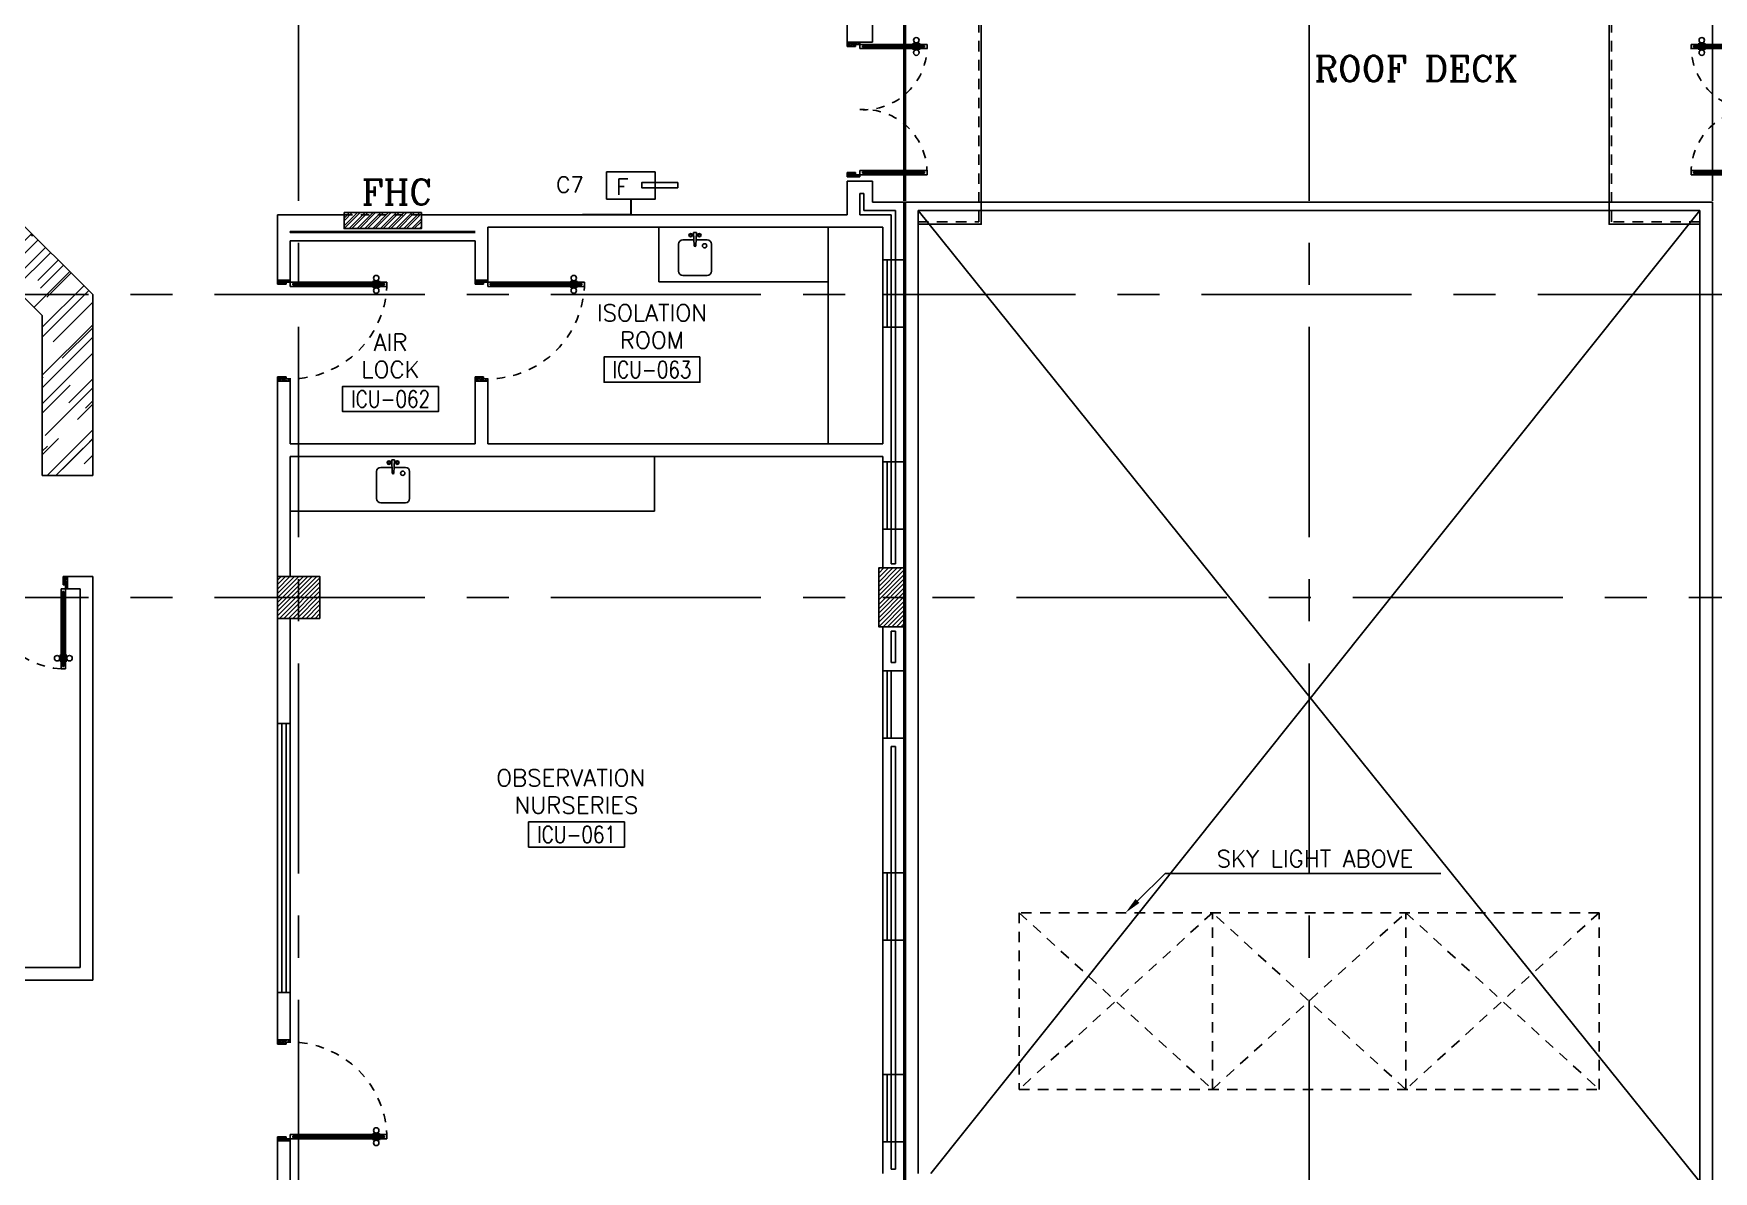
# Model space of a CAD drawing. Extents: x 276011.4 to 276105.3, y 57291.9 to 57371.4.
# Drawn here: x 276042.42 to 276062.41, y 57336.36 to 57349.89 of the extents above; entities that cross this region are included whole.
import ezdxf
from ezdxf.enums import TextEntityAlignment as Align

# ---------------------------------------------------------------- set-up
doc = ezdxf.new("R2010")
doc.units = 0
doc.header["$MEASUREMENT"] = 0
for name, pattern in [('CENTERX2', [4, 2.5, -0.5, 0.5, -0.5]), ('HIDDEN', [0.375, 0.25, -0.125]), ('HIDDEN2', [0.1875, 0.125, -0.0625])]:
    doc.linetypes.add(name, pattern=pattern)
doc.layers.get('0').update_dxf_attribs({"color": 11, "linetype": 'CONTINUOUS'})
for name, color, linetype in [('AXES', 11, 'CENTERX2'), ('COL', 11, 'CONTINUOUS'), ('COUNTER', 11, 'CONTINUOUS'), ('DOOR', 11, 'CONTINUOUS'), ('E-CCTV', 4, 'CONTINUOUS'), ('FHC', 11, 'CONTINUOUS'), ('HAT', 11, 'CONTINUOUS'), ('HIDDEN', 11, 'HIDDEN2'), ('INSUL', 11, 'CONTINUOUS'), ('NON-MEDICAL', 11, 'CONTINUOUS'), ('RM-BOX', 11, 'CONTINUOUS'), ('RM-IND', 11, 'CONTINUOUS'), ('RM-NAME', 11, 'CONTINUOUS'), ('RM-NO', 11, 'CONTINUOUS'), ('ROOF', 11, 'CONTINUOUS'), ('SHAFT', 11, 'CONTINUOUS'), ('STR', 11, 'CONTINUOUS'), ('WALL', 11, 'CONTINUOUS'), ('WIN', 11, 'CONTINUOUS')]:
    doc.layers.add(name, color=color, linetype=linetype)
doc.styles.add('ROMANC', font='romanc', dxfattribs={"height": 0.1})
doc.styles.add('ROMANS', font='ROMANS.shx', dxfattribs={"width": 0.6})

# ---------------------------------------------------------------- blocks, each defined once
blk = doc.blocks.new('*X16')
at = {"color": 0}
for p, q in [((84179, 162721), (84648, 163190)), ((84179, 162774), (84595, 163190)), ((84179, 162827), (84542, 163190)), ((84179, 162880), (84489, 163190)), ((84179, 162933), (84436, 163190)), ((84179, 162986), (84383, 163190)), ((84179, 163039), (84330, 163190)), ((84179, 163092), (84277, 163190)), ((84179, 163145), (84224, 163190)), ((84201, 162690), (84679, 163168)), ((84254, 162690), (84679, 163115)), ((84307, 162690), (84679, 163062)), ((84360, 162690), (84679, 163009)), ((84413, 162690), (84679, 162956)), ((84466, 162690), (84679, 162903)), ((84519, 162690), (84679, 162850)), ((84572, 162690), (84679, 162797)), ((84625, 162690), (84679, 162744))]:
    blk.add_line(p, q, dxfattribs=at)
blk = doc.blocks.new('COL50')
at = {"layer": 'COL'}
blk.add_lwpolyline([(-250, 250), (-250, -250), (250, -250), (250, 250)], close=True, dxfattribs=at)
blk = doc.blocks.new('RM1')
at = {"layer": 'RM-BOX'}
blk.add_lwpolyline([(570, -200), (-570, -200), (-570, -500), (570, -500)], close=True, dxfattribs=at)
at = {"layer": 'RM-NAME', "style": 'ROMANS'}
for tag, p in [('ROOMNAME1', (0, 324)), ('ROOMNAME2', (0, 0))]:
    blk.add_attdef(tag, text='', height=200, dxfattribs=at).set_placement(p, align=Align.MIDDLE)
at = {"layer": 'RM-NO', "style": 'ROMANS', "width": 0.8}
blk.add_attdef('ROOMNO', text='', height=200, dxfattribs=at).set_placement((0, -350), align=Align.MIDDLE)
blk = doc.blocks.new('C11')
at = {"layer": 'HAT'}
h = blk.add_hatch(dxfattribs=at)
h.set_pattern_fill('ANSI31', color=256, scale=300, style=0)
h.set_pattern_definition([(45, (-248556.182, -75061.005), (-26.5165043, 26.5165043), [])])
h.paths.add_polyline_path([(300, 700), (0, 700), (0, 350), (300, 350)])
h.paths.add_polyline_path([(300, 350), (0, 350), (0, 0), (300, 0)])
at = {"layer": 'COL'}
blk.add_lwpolyline([(300, 700), (300, 0), (0, 0), (0, 700)], close=True, dxfattribs=at)
blk = doc.blocks.new('A$C1DFA4FE8')
at = {"layer": 'DOOR', "color": 0, "linetype": 'ByBlock'}
for p, q in [((0, 1631), (0, 1581)), ((0, 1581), (0, 1631)), ((50, 1631), (0, 1631)), ((30, 1614), (30, 1598)), ((50, 1614), (30, 1614)), ((50, 1631), (50, 1614)), ((750, 1614), (750, 1631)), ((750, 1631), (800, 1631)), ((770, 1614), (750, 1614)), ((770, 1598), (770, 1614)), ((950, 1656), (800, 1656)), ((800, 1656), (800, 1631)), ((800, 1581), (800, 1631)), ((800, 1631), (850, 1631)), ((850, 1631), (850, 1606)), ((850, 1606), (950, 1606)), ((950, 1606), (950, 1656)), ((50, 1581), (0, 1581)), ((50, 1598), (30, 1598)), ((50, 1598), (50, 1581)), ((750, 1581), (750, 1598)), ((750, 1598), (770, 1598)), ((800, 1581), (750, 1581)), ((0, 81), (0, 131)), ((0, 131), (0, 81)), ((50, 131), (0, 131)), ((50, 81), (0, 81)), ((30, 98), (30, 114)), ((50, 114), (30, 114)), ((50, 98), (30, 98)), ((50, 114), (50, 131)), ((50, 81), (50, 98)), ((83, 131), (83, 138)), ((173, 138), (83, 138)), ((83, 81), (83, 74)), ((173, 74), (83, 74)), ((95, 138), (95, 147)), ((95, 147), (160, 147)), ((95, 138), (160, 138)), ((95, 74), (95, 65)), ((95, 74), (160, 74)), ((95, 65), (160, 65)), ((160, 138), (160, 147)), ((160, 74), (160, 65)), ((173, 131), (173, 138)), ((173, 81), (173, 74)), ((750, 131), (750, 114)), ((800, 131), (750, 131)), ((750, 114), (770, 114)), ((750, 98), (750, 81)), ((770, 98), (750, 98)), ((750, 81), (800, 81)), ((770, 114), (770, 98)), ((800, 131), (800, 81)), ((800, 56), (800, 81)), ((800, 81), (850, 81)), ((950, 56), (800, 56)), ((850, 106), (950, 106)), ((850, 81), (850, 106)), ((950, 106), (950, 56))]:
    blk.add_line(p, q, dxfattribs=at)
at = {"layer": 'DOOR', "linetype": 'ByBlock'}
for p, q in [((750, 1631), (50, 1631)), ((750, 1614), (50, 1614)), ((750, 1598), (50, 1598)), ((50, 1581), (750, 1581)), ((50, 131), (750, 131)), ((750, 114), (50, 114)), ((750, 98), (50, 98)), ((750, 81), (50, 81))]:
    blk.add_line(p, q, dxfattribs=at)
at = {"layer": 'DOOR', "color": 9, "linetype": 'ByBlock'}
for p, q in [((950, 1606), (837, 1656)), ((950, 1606), (850, 1619)), ((950, 1606), (910, 1656)), ((950, 106), (837, 56)), ((950, 106), (850, 93)), ((950, 106), (910, 56))]:
    blk.add_line(p, q, dxfattribs=at)
at = {"layer": 'DOOR', "color": 0, "linetype": 'ByBlock'}
for centre in [(128, 179), (128, 32)]:
    blk.add_circle(centre, 32.4, dxfattribs=at)
at = {"layer": 'DOOR', "linetype": 'HIDDEN', "ltscale": 0.5}
for centre, start, end in [((752, 1606), 178.0938, 273.7249), ((752, 106), 86.2751, 181.9062)]:
    blk.add_arc(centre, 752, start, end, dxfattribs=at)
at = {"layer": 'DOOR', "color": 9, "linetype": 'ByBlock'}
for centre, radius, start, end in [((950, 1606), 154, 161.1053, 166.2858), ((950, 1606), 134, 158.1598, 169.28), ((950, 1606), 114, 154.0838, 167.3774), ((950, 1606), 94.4, 148.0182, 180), ((950, 1606), 74.4, 137.7764, 180), ((950, 1606), 54.4, 113.2074, 180), ((950, 1606), 34.4, 90, 180), ((950, 1606), 14.4, 90, 180), ((950, 106), 154, 193.7142, 198.8947), ((950, 106), 134, 190.72, 201.8402), ((950, 106), 114, 192.6226, 205.9162), ((950, 106), 94.4, 180, 211.9818), ((950, 106), 74.4, 180, 222.2236), ((950, 106), 54.4, 180, 246.7926), ((950, 106), 34.4, 180, 270), ((950, 106), 14.4, 180, 270)]:
    blk.add_arc(centre, radius, start, end, dxfattribs=at)
blk = doc.blocks.new('DOOR100')
at = {"layer": 'DOOR', "color": 0, "linetype": 'ByBlock'}
for p, q in [((-82, 1205), (-91, 1205)), ((-91, 1205), (-91, 1140)), ((-75, 1218), (-82, 1218)), ((-82, 1128), (-82, 1218)), ((-82, 1205), (-82, 1140)), ((-25, 1300), (-75, 1300)), ((-75, 1300), (-25, 1300)), ((-75, 1250), (-75, 1300)), ((-58, 1250), (-75, 1250)), ((-42, 1270), (-58, 1270)), ((-58, 1250), (-58, 1270)), ((-42, 1250), (-42, 1270)), ((-25, 1250), (-42, 1250)), ((-25, 1250), (-25, 1300)), ((-25, 1218), (-18, 1218)), ((-18, 1128), (-18, 1218)), ((-18, 1205), (-9, 1205)), ((-18, 1205), (-18, 1140)), ((-9, 1205), (-9, 1140)), ((-82, 1140), (-91, 1140)), ((-75, 1128), (-82, 1128)), ((-25, 1128), (-18, 1128)), ((-18, 1140), (-9, 1140)), ((-75, 200), (-58, 200)), ((-75, 150), (-75, 200)), ((-58, 200), (-58, 180)), ((-42, 200), (-25, 200)), ((-42, 180), (-42, 200)), ((-25, 200), (-25, 150)), ((-1200, 0), (-1200, 150)), ((-1200, 150), (-1175, 150)), ((-1200, 150), (-1200, 0)), ((-1150, 0), (-1200, 0)), ((-1175, 150), (-1175, 100)), ((-1175, 100), (-1150, 100)), ((-1150, 100), (-1150, 0)), ((-75, 150), (-25, 150)), ((-58, 180), (-42, 180)), ((-50, 100), (-50, 0)), ((-25, 100), (-50, 100)), ((-50, 0), (0, 0)), ((0, 150), (-25, 150)), ((-25, 150), (-25, 100)), ((0, 150), (0, 0))]:
    blk.add_line(p, q, dxfattribs=at)
at = {"layer": 'DOOR', "linetype": 'ByBlock'}
for p, q in [((-75, 1250), (-75, 200)), ((-58, 200), (-58, 1250)), ((-42, 200), (-42, 1250)), ((-25, 200), (-25, 1250)), ((0, 0), (0, 150))]:
    blk.add_line(p, q, dxfattribs=at)
at = {"layer": 'DOOR', "color": 9, "linetype": 'ByBlock'}
for p, q in [((-1150, 0), (-1200, 114)), ((-1150, 0), (-1200, 40)), ((-1150, 0), (-1163, 100)), ((-50, 0), (0, 114)), ((-50, 0), (-37, 100)), ((-50, 0), (0, 40))]:
    blk.add_line(p, q, dxfattribs=at)
at = {"layer": 'DOOR', "color": 0, "linetype": 'ByBlock'}
for centre in [(-124, 1173), (24, 1173)]:
    blk.add_circle(centre, 32.4, dxfattribs=at)
at = {"layer": 'DOOR', "linetype": 'HIDDEN', "ltscale": 0.5}
blk.add_arc((-25, 150), 1150, 90, 180.0001, dxfattribs=at)
at = {"layer": 'DOOR', "color": 9, "linetype": 'ByBlock'}
for centre, radius, start, end in [((-1150, 0), 154, 103.7142, 108.8947), ((-1150, 0), 134, 100.72, 111.8402), ((-1150, 0), 94.4, 90, 121.9818), ((-1150, 0), 74.4, 90, 132.2236), ((-1150, 0), 54.4, 90, 156.7926), ((-1150, 0), 34.4, 90, 180), ((-1150, 0), 14.4, 90, 180), ((-50, 0), 94.4, 58.0182, 90), ((-50, 0), 74.4, 47.7764, 90), ((-50, 0), 54.4, 23.2074, 90), ((-50, 0), 34.4, 0, 90), ((-50, 0), 14.4, 0, 90), ((-50, 0), 134, 68.1598, 79.28), ((-50, 0), 114, 64.0838, 77.3774), ((-50, 0), 154, 71.1053, 76.2858)]:
    blk.add_arc(centre, radius, start, end, dxfattribs=at)
blk = doc.blocks.new('DOOR-10')
at = {"layer": 'DOOR', "color": 0, "linetype": 'ByBlock'}
for p, q in [((-83, 1005), (-92, 1005)), ((-92, 1005), (-92, 940)), ((-76, 1018), (-83, 1018)), ((-83, 928), (-83, 1018)), ((-83, 1005), (-83, 940)), ((-26, 1100), (-76, 1100)), ((-76, 1100), (-26, 1100)), ((-76, 1050), (-76, 1100)), ((-59, 1050), (-76, 1050)), ((-43, 1070), (-59, 1070)), ((-59, 1050), (-59, 1070)), ((-43, 1050), (-43, 1070)), ((-26, 1050), (-43, 1050)), ((-26, 1050), (-26, 1100)), ((-26, 1018), (-18, 1018)), ((-18, 928), (-18, 1018)), ((-18, 1005), (-9, 1005)), ((-18, 1005), (-18, 940)), ((-9, 1005), (-9, 940)), ((-83, 940), (-92, 940)), ((-76, 928), (-83, 928)), ((-26, 928), (-18, 928)), ((-18, 940), (-9, 940)), ((-76, 200), (-59, 200)), ((-76, 150), (-76, 200)), ((-59, 200), (-59, 180)), ((-43, 200), (-26, 200)), ((-43, 180), (-43, 200)), ((-26, 200), (-26, 150)), ((-1001, 0), (-1001, 150)), ((-1001, 150), (-976, 150)), ((-1001, 150), (-1001, 0)), ((-951, 0), (-1001, 0)), ((-976, 150), (-976, 100)), ((-976, 100), (-951, 100)), ((-951, 100), (-951, 0)), ((-76, 150), (-26, 150)), ((-59, 180), (-43, 180)), ((-51, 100), (-51, 0)), ((-26, 100), (-51, 100)), ((-51, 0), (-1, 0)), ((-1, 150), (-26, 150)), ((-26, 150), (-26, 100))]:
    blk.add_line(p, q, dxfattribs=at)
at = {"layer": 'DOOR', "linetype": 'ByBlock'}
for p, q in [((-76, 1050), (-76, 200)), ((-59, 200), (-59, 1050)), ((-43, 200), (-43, 1050)), ((-26, 200), (-26, 1050))]:
    blk.add_line(p, q, dxfattribs=at)
at = {"layer": 'DOOR', "color": 9, "linetype": 'ByBlock'}
for p, q in [((-951, 0), (-1001, 114)), ((-951, 0), (-1001, 40)), ((-951, 0), (-964, 100)), ((-51, 0), (-1, 114)), ((-51, 0), (-37, 100)), ((-51, 0), (-1, 40)), ((-1, 0), (-1, 150))]:
    blk.add_line(p, q, dxfattribs=at)
at = {"layer": 'DOOR', "color": 0, "linetype": 'ByBlock'}
for centre in [(-124, 973), (23, 973)]:
    blk.add_circle(centre, 32.4, dxfattribs=at)
at = {"layer": 'DOOR', "linetype": 'HIDDEN', "ltscale": 0.5}
blk.add_arc((-23, 149), 952, 93.1482, 179.9482, dxfattribs=at)
at = {"layer": 'DOOR', "color": 9, "linetype": 'ByBlock'}
for centre, radius, start, end in [((-951, 0), 154, 103.7142, 108.8947), ((-951, 0), 134, 100.72, 111.8402), ((-951, 0), 94.4, 90, 121.9818), ((-951, 0), 74.4, 90, 132.2236), ((-951, 0), 54.4, 90, 156.7926), ((-951, 0), 34.4, 90, 180), ((-951, 0), 14.4, 90, 180), ((-51, 0), 94.4, 58.0182, 90), ((-51, 0), 74.4, 47.7764, 90), ((-51, 0), 54.4, 23.2074, 90), ((-51, 0), 34.4, 0, 90), ((-51, 0), 14.4, 0, 90), ((-51, 0), 134, 68.1598, 79.28), ((-51, 0), 114, 64.0838, 77.3774), ((-51, 0), 154, 71.1053, 76.2858)]:
    blk.add_arc(centre, radius, start, end, dxfattribs=at)

msp = doc.modelspace()

# ---------------------------------------------------------------- hatches: boundary and pattern name
at = {"layer": 'COUNTER', "linetype": 'ByBlock'}
h = msp.add_hatch(dxfattribs=at)
h.set_pattern_fill('AR-RROOF', color=11, scale=0.32, angle=45, style=0)
h.paths.add_polyline_path([(276042.1755, 57347.7329), (276040.4255, 57347.7329), (276040.4255, 57347.1329), (276041.9255, 57347.1329), (276042.5255, 57346.5329), (276042.5255, 57344.6329), (276043.1255, 57344.6329), (276043.1255, 57346.7829)])
at = {"layer": 'FHC', "linetype": 'ByBlock', "ltscale": 0.3}
h = msp.add_hatch(dxfattribs=at)
h.set_pattern_fill('ANSI32', color=11, scale=0.175, style=0)
h.set_pattern_definition([(45, (275813.919317, 57316.51692), (-0.046403883, 0.046403883), []), (45, (275813.95025, 57316.51692), (-0.046403883, 0.046403883), [])])
h.paths.add_polyline_path([(276047.0355, 57347.5679), (276047.0355, 57347.7579), (276046.1155, 57347.7579), (276046.1155, 57347.5679)])
h.paths.add_polyline_path([(276045.9029, 57347.1468), (276045.9029, 57347.5676), (276046.1654, 57347.5676), (276046.1654, 57347.1468)], flags=9)

# ---------------------------------------------------------------- linework, layer by layer
at = {"layer": 'AXES'}
for p, q in [((276057.5955, 57291.8986), (276057.5955, 57370.7113)), ((276052.7755, 57291.8986), (276052.7755, 57370.3613)), ((276052.7955, 57291.8986), (276052.7955, 57370.3613)), ((276062.3955, 57291.8986), (276062.3955, 57370.3613)), ((276045.5755, 57291.8986), (276045.5755, 57352.4829)), ((276036.5755, 57346.7829), (276052.7922, 57346.7829)), ((276094.8155, 57346.7829), (276052.5255, 57346.7829)), ((276036.5755, 57343.1829), (276052.7955, 57343.1829)), ((276104.6155, 57343.1829), (276052.5255, 57343.1829))]:
    msp.add_line(p, q, dxfattribs=at)
at = {"layer": 'COUNTER', "linetype": 'ByBlock'}
msp.add_lwpolyline([(276042.5255, 57344.6329), (276042.5255, 57346.5329), (276041.9255, 57347.1329), (276040.4255, 57347.1329), (276040.4255, 57347.7329), (276042.1755, 57347.7329), (276043.1255, 57346.7829), (276043.1255, 57344.6329)], close=True, dxfattribs=at)
at = {"layer": 'E-CCTV', "color": 4, "const_width": 0.025}
msp.add_lwpolyline([(276049.5287, 57347.9194), (276049.5287, 57347.7329), (276048.9503, 57347.7329)], dxfattribs=at)
at = {"layer": 'E-CCTV', "color": 4, "linetype": 'Continuous'}
for points in [[(276049.8181, 57348.2414), (276049.2392, 57348.2414), (276049.2392, 57347.9194), (276049.8181, 57347.9194)], [(276050.086, 57348.1146), (276049.6561, 57348.1146), (276049.6561, 57348.0542), (276050.086, 57348.0542)]]:
    msp.add_3dface(points, dxfattribs=at)
at = {"layer": 'FHC', "color": 250, "linetype": 'HIDDEN', "ltscale": 0.25}
msp.add_line((276046.1155, 57347.7329), (276047.0355, 57347.7329), dxfattribs=at)
at = {"layer": 'FHC', "linetype": 'ByBlock', "ltscale": 0.3}
msp.add_lwpolyline([(276046.1155, 57347.7579), (276047.0355, 57347.7579), (276047.0355, 57347.5679), (276046.1155, 57347.5679)], close=True, dxfattribs=at)
at = {"layer": 'HIDDEN'}
for p, q in [((276061.0455, 57339.4329), (276054.1455, 57339.4329)), ((276054.1455, 57339.4329), (276054.1455, 57337.3329)), ((276056.4455, 57339.4329), (276054.1455, 57337.3329)), ((276054.1455, 57339.4329), (276056.4455, 57337.3329)), ((276058.7455, 57337.3329), (276056.4455, 57339.4329)), ((276056.4455, 57337.3329), (276058.7455, 57339.4329)), ((276056.4455, 57337.3329), (276056.4455, 57339.4329)), ((276056.4455, 57337.3329), (276056.4455, 57339.4329)), ((276061.0455, 57339.4329), (276058.7455, 57337.3329)), ((276058.7455, 57339.4329), (276061.0455, 57337.3329)), ((276058.7455, 57337.3329), (276058.7455, 57339.4329)), ((276058.7455, 57337.3329), (276058.7455, 57339.4329)), ((276061.0455, 57337.3329), (276061.0455, 57339.4329)), ((276054.1455, 57337.3329), (276061.0455, 57337.3329))]:
    msp.add_line(p, q, dxfattribs=at)
at = {"layer": 'INSUL'}
for p, q in [((276052.2505, 57347.9829), (276052.2505, 57347.7329)), ((276052.3005, 57347.9829), (276052.2505, 57347.9829)), ((276052.3005, 57347.9829), (276052.3005, 57347.7829)), ((276052.3005, 57347.7829), (276052.6755, 57347.7829)), ((276052.6755, 57347.7829), (276052.6755, 57343.5829)), ((276052.2505, 57347.7329), (276052.6255, 57347.7329)), ((276052.6255, 57347.7329), (276052.6255, 57343.5829)), ((276052.6255, 57343.5829), (276052.6755, 57343.5829)), ((276052.6255, 57342.7829), (276052.6755, 57342.7829)), ((276052.6255, 57342.7829), (276052.6255, 57342.4079)), ((276052.6755, 57342.7829), (276052.6755, 57342.4079)), ((276052.6255, 57342.4079), (276052.6755, 57342.4079)), ((276052.6255, 57341.4079), (276052.6755, 57341.4079)), ((276052.6255, 57341.4079), (276052.6255, 57336.3829)), ((276052.6755, 57341.4079), (276052.6755, 57336.3829)), ((276052.6255, 57336.3829), (276052.6755, 57336.3829))]:
    msp.add_line(p, q, dxfattribs=at)
at = {"layer": 'NON-MEDICAL'}
for p, q in [((276049.8617, 57347.5848), (276049.8617, 57346.9348)), ((276051.8755, 57347.5848), (276051.8755, 57345.0098)), ((276051.8755, 57347.5848), (276051.8755, 57346.9348)), ((276050.0941, 57347.3825), (276050.0941, 57347.0614)), ((276050.2804, 57347.4324), (276050.144, 57347.4324)), ((276050.2744, 57347.5206), (276050.2804, 57347.3653)), ((276050.3065, 57347.5206), (276050.2744, 57347.5206)), ((276050.3065, 57347.5206), (276050.3004, 57347.3653)), ((276050.4369, 57347.4324), (276050.3004, 57347.4324)), ((276050.4868, 57347.0614), (276050.4868, 57347.3825)), ((276050.144, 57347.0115), (276050.4369, 57347.0115)), ((276049.8617, 57346.9348), (276051.8755, 57346.9348)), ((276046.6832, 57344.8168), (276046.6892, 57344.6615)), ((276046.7152, 57344.8168), (276046.6832, 57344.8168)), ((276046.7152, 57344.8168), (276046.7092, 57344.6615)), ((276049.8102, 57344.8598), (276049.8102, 57344.2098)), ((276046.5029, 57344.6787), (276046.5029, 57344.3576)), ((276046.6892, 57344.7286), (276046.5527, 57344.7286)), ((276046.8457, 57344.7286), (276046.7092, 57344.7286)), ((276046.8955, 57344.3576), (276046.8955, 57344.6787)), ((276045.4755, 57344.2098), (276049.8102, 57344.2098)), ((276046.5527, 57344.3078), (276046.8457, 57344.3078))]:
    msp.add_line(p, q, dxfattribs=at)
for centre, radius in [((276050.2407, 57347.4895), 0.0217), ((276050.2407, 57347.4895), 0.014), ((276050.3402, 57347.4895), 0.0217), ((276050.3402, 57347.4895), 0.014), ((276050.4049, 57347.3629), 0.0255), ((276046.6494, 57344.7857), 0.0217), ((276046.6494, 57344.7857), 0.014), ((276046.749, 57344.7857), 0.0217), ((276046.749, 57344.7857), 0.014), ((276046.8137, 57344.6592), 0.0255)]:
    msp.add_circle(centre, radius, dxfattribs=at)
for centre, radius, start, end in [((276050.144, 57347.3825), 0.0499, 90, 180), ((276050.4369, 57347.3825), 0.0499, 0, 90), ((276050.2904, 57347.3653), 0.00997, 180, 0), ((276050.144, 57347.0614), 0.0499, 180, 270), ((276050.4369, 57347.0614), 0.0499, 270, 0), ((276046.5527, 57344.6787), 0.0499, 90, 180), ((276046.6992, 57344.6615), 0.00997, 180, 0), ((276046.8457, 57344.6787), 0.0499, 0, 90), ((276046.5527, 57344.3576), 0.0499, 180, 270), ((276046.8457, 57344.3576), 0.0499, 270, 0)]:
    msp.add_arc(centre, radius, start, end, dxfattribs=at)
at = {"layer": 'RM-IND'}
for p, q in [((276055.5546, 57339.574), (276055.883, 57339.9008)), ((276055.883, 57339.9008), (276056.396, 57339.9008)), ((276056.396, 57339.9008), (276059.1626, 57339.9008))]:
    msp.add_line(p, q, dxfattribs=at)
msp.add_solid([(276055.5781, 57339.5504), (276055.531, 57339.5976), (276055.4128, 57339.4329)], dxfattribs=at)
at = {"layer": 'ROOF'}
for p, q in [((276052.7755, 57347.8829), (276062.3955, 57347.8829)), ((276052.7955, 57336.2329), (276052.7955, 57347.8829)), ((276052.9455, 57347.8829), (276052.7955, 57347.8829)), ((276052.9455, 57336.3329), (276052.9455, 57347.7829)), ((276052.9455, 57347.7829), (276062.2455, 57347.7829)), ((276062.2455, 57336.2329), (276062.2455, 57347.7829)), ((276062.3955, 57336.2329), (276062.3955, 57347.8829))]:
    msp.add_line(p, q, dxfattribs=at)
at = {"layer": 'SHAFT'}
for p, q in [((276062.2455, 57336.2329), (276052.9455, 57347.7829)), ((276062.2455, 57347.7829), (276053.0955, 57336.3329))]:
    msp.add_line(p, q, dxfattribs=at)
at = {"layer": 'STR'}
for points in [[(276052.9441, 57347.6188), (276053.6955, 57347.6188), (276053.6955, 57350.2538), (276052.9441, 57350.2538)], [(276062.2441, 57347.6188), (276061.1655, 57347.6188), (276061.1655, 57350.2538), (276062.2441, 57350.2538)]]:
    msp.add_lwpolyline(points, dxfattribs=at)
at = {"layer": 'STR', "linetype": 'HIDDEN2'}
for points in [[(276052.9441, 57347.6488), (276053.6655, 57347.6488), (276053.6655, 57350.2238), (276052.9441, 57350.2238)], [(276062.2441, 57347.6488), (276061.1955, 57347.6488), (276061.1955, 57350.2238), (276062.2441, 57350.2238)]]:
    msp.add_lwpolyline(points, dxfattribs=at)
at = {"layer": 'WALL'}
for p, q in [((276052.1005, 57350.1329), (276052.1005, 57349.7829)), ((276052.4005, 57350.0329), (276052.4005, 57349.7829)), ((276052.4005, 57349.7829), (276052.1005, 57349.7829)), ((276052.1005, 57348.1329), (276052.1005, 57347.7329)), ((276052.4005, 57348.1329), (276052.1005, 57348.1329)), ((276052.4005, 57348.1329), (276052.4005, 57347.8829)), ((276052.4005, 57347.8829), (276052.7755, 57347.8829)), ((276045.9034, 57347.7329), (276046.1155, 57347.7329)), ((276046.1155, 57347.7284), (276046.1155, 57347.5679)), ((276047.0355, 57347.7284), (276047.0355, 57347.5679)), ((276046.1155, 57347.5679), (276047.0355, 57347.5679)), ((276045.3255, 57344.8579), (276045.3255, 57343.4329)), ((276045.4755, 57344.8579), (276045.4755, 57343.4329)), ((276043.1255, 57343.4329), (276043.1255, 57338.6329)), ((276042.9755, 57343.2829), (276042.9755, 57338.7829)), ((276045.3255, 57341.6829), (276045.3255, 57342.9329)), ((276045.4755, 57341.6829), (276045.4755, 57342.9329)), ((276045.4755, 57341.6829), (276045.3255, 57341.6829)), ((276034.8755, 57338.6329), (276043.1255, 57338.6329)), ((276042.9755, 57338.7829), (276038.6255, 57338.7829))]:
    msp.add_line(p, q, dxfattribs=at)
at = {"layer": 'WALL', "linetype": 'ByBlock'}
for p, q in [((276052.7755, 57347.8829), (276052.7755, 57347.195)), ((276045.3255, 57347.7329), (276045.3255, 57346.9554)), ((276045.3255, 57347.7329), (276046.1155, 57347.7329)), ((276047.0355, 57347.7329), (276052.1005, 57347.7329)), ((276047.8255, 57347.5829), (276047.8255, 57346.9454)), ((276047.8255, 57347.5829), (276052.5255, 57347.5829)), ((276052.5255, 57347.5829), (276052.5255, 57347.195)), ((276045.4755, 57347.5329), (276047.6755, 57347.5329)), ((276045.4755, 57347.5229), (276045.4755, 57347.5329)), ((276045.4755, 57347.5229), (276047.6755, 57347.5229)), ((276045.4755, 57347.4229), (276045.4755, 57346.9554)), ((276045.4755, 57347.4229), (276047.6755, 57347.4229)), ((276047.6755, 57347.4229), (276047.6755, 57346.9454)), ((276052.5255, 57347.195), (276052.7755, 57347.195)), ((276045.4755, 57346.9554), (276045.3255, 57346.9554)), ((276047.6755, 57346.9454), (276047.8255, 57346.9454)), ((276052.5255, 57346.395), (276052.7755, 57346.395)), ((276052.5255, 57346.395), (276052.5255, 57345.0079)), ((276052.7755, 57346.395), (276052.7755, 57344.795)), ((276045.3255, 57345.7554), (276045.3255, 57344.8579)), ((276045.3255, 57345.7554), (276045.4755, 57345.7554)), ((276045.4755, 57345.7554), (276045.4755, 57345.0079)), ((276047.6755, 57345.7554), (276047.8255, 57345.7554)), ((276047.6755, 57345.7554), (276047.6755, 57345.0079)), ((276047.8255, 57345.7554), (276047.8255, 57345.0079)), ((276045.4755, 57345.0079), (276047.6755, 57345.0079)), ((276047.8255, 57345.0079), (276052.5255, 57345.0079)), ((276045.4755, 57344.8579), (276052.5255, 57344.8579)), ((276052.5255, 57344.8579), (276052.5255, 57344.795)), ((276052.5255, 57344.795), (276052.7755, 57344.795)), ((276052.5255, 57343.995), (276052.7755, 57343.995)), ((276052.5255, 57343.995), (276052.5255, 57343.5329)), ((276052.7755, 57343.995), (276052.7755, 57342.3079)), ((276042.8255, 57343.2829), (276042.8255, 57343.4329)), ((276043.1255, 57343.4329), (276042.8255, 57343.4329)), ((276045.3255, 57343.4329), (276045.3255, 57342.9329)), ((276045.4755, 57343.4329), (276045.4755, 57343.4325)), ((276042.9755, 57343.2829), (276042.8255, 57343.2829)), ((276052.5255, 57342.8329), (276052.5255, 57342.3079)), ((276052.5255, 57342.3079), (276052.7755, 57342.3079)), ((276052.5255, 57341.5079), (276052.5255, 57339.9079)), ((276052.5255, 57341.5079), (276052.7755, 57341.5079)), ((276052.7755, 57341.5079), (276052.7755, 57339.9079)), ((276052.5255, 57339.9079), (276052.7755, 57339.9079)), ((276052.5255, 57339.1079), (276052.7755, 57339.1079)), ((276052.5255, 57339.1079), (276052.5255, 57337.5079)), ((276052.7755, 57339.1079), (276052.7755, 57337.5079)), ((276045.4755, 57338.4829), (276045.3255, 57338.4829)), ((276045.3255, 57338.4829), (276045.3255, 57337.9204)), ((276045.4755, 57338.4829), (276045.4755, 57337.9204)), ((276045.4755, 57337.9204), (276045.3255, 57337.9204)), ((276052.5255, 57337.5079), (276052.7755, 57337.5079)), ((276045.4755, 57336.7204), (276045.3255, 57336.7204)), ((276045.3255, 57336.7204), (276045.3255, 57335.7329)), ((276045.4755, 57336.7204), (276045.4755, 57336.2329)), ((276052.5255, 57336.7079), (276052.7755, 57336.7079)), ((276052.5255, 57336.7079), (276052.5255, 57336.3329))]:
    msp.add_line(p, q, dxfattribs=at)
at = {"layer": 'WALL', "linetype": 'ByBlock', "ltscale": 0.3}
for points in [[(276045.8255, 57342.9329), (276045.3255, 57342.9329), (276045.3255, 57343.4329), (276045.8255, 57343.4329)], [(276052.4755, 57342.8329), (276052.7755, 57342.8329), (276052.7755, 57343.5329), (276052.4755, 57343.5329)]]:
    msp.add_lwpolyline(points, close=True, dxfattribs=at)
at = {"layer": 'WIN'}
for p, q in [((276052.5255, 57347.195), (276052.5255, 57346.395)), ((276052.5755, 57347.195), (276052.5755, 57346.395)), ((276052.6255, 57347.195), (276052.6255, 57346.395)), ((276052.7755, 57347.195), (276052.7755, 57346.395)), ((276052.5255, 57344.795), (276052.5255, 57343.995)), ((276052.5755, 57344.795), (276052.5755, 57343.995)), ((276052.6255, 57344.795), (276052.6255, 57343.995)), ((276052.7755, 57344.795), (276052.7755, 57343.995)), ((276052.5255, 57342.3079), (276052.5255, 57341.5079)), ((276052.5755, 57342.3079), (276052.5755, 57341.5079)), ((276052.6255, 57342.3079), (276052.6255, 57341.5079)), ((276052.7755, 57342.3079), (276052.7755, 57341.5079)), ((276052.5255, 57339.9079), (276052.5255, 57339.1079)), ((276052.5755, 57339.9079), (276052.5755, 57339.1079)), ((276052.6255, 57339.9079), (276052.6255, 57339.1079)), ((276052.7755, 57339.9079), (276052.7755, 57339.1079)), ((276052.5255, 57337.5079), (276052.5255, 57336.7079)), ((276052.5755, 57337.5079), (276052.5755, 57336.7079)), ((276052.6255, 57337.5079), (276052.6255, 57336.7079)), ((276052.7755, 57337.5079), (276052.7755, 57336.7079))]:
    msp.add_line(p, q, dxfattribs=at)
at = {"layer": 'WIN', "linetype": 'ByBlock'}
for p, q in [((276045.3255, 57338.4829), (276045.3255, 57341.6829)), ((276045.3755, 57338.4829), (276045.3755, 57341.6829)), ((276045.4255, 57338.4829), (276045.4255, 57341.6829)), ((276045.4755, 57338.4829), (276045.4755, 57341.6829))]:
    msp.add_line(p, q, dxfattribs=at)

# ---------------------------------------------------------------- block references
at = {"layer": 'COL', "xscale": 0.001, "yscale": 0.001, "zscale": 0.001}
msp.add_blockref('COL50', (276045.5755, 57343.1829), dxfattribs=at)
at = {"layer": 'COL', "linetype": 'ByBlock', "xscale": 0.001, "yscale": 0.001, "zscale": 0.001}
msp.add_blockref('C11', (276052.4755, 57342.8329), dxfattribs=at)
at = {"layer": 'DOOR', "color": 0, "linetype": 'ByBlock', "yscale": 0.001, "zscale": 0.001, "rotation": 180}
for p, xscale in [((276053.0512, 57349.8389), 0.001), ((276062.1398, 57349.8389), -0.001)]:
    msp.add_blockref('A$C1DFA4FE8', p, dxfattribs=dict(at, xscale=xscale))
at = {"layer": 'DOOR', "yscale": 0.001, "zscale": 0.001, "rotation": 270}
for p, xscale in [((276045.3255, 57346.9554), -0.001), ((276047.6755, 57346.9554), -0.001), ((276045.3255, 57336.7204), 0.001)]:
    msp.add_blockref('DOOR100', p, dxfattribs=dict(at, xscale=xscale))
at = {"layer": 'DOOR', "color": 0, "linetype": 'ByBlock', "ltscale": 0.3, "xscale": -0.001, "yscale": 0.001, "zscale": 0.001, "rotation": 180}
msp.add_blockref('DOOR-10', (276042.8262, 57343.4329), dxfattribs=at)
at = {"layer": 'HAT', "xscale": 0.001, "yscale": 0.001, "zscale": 0.001}
msp.add_blockref('*X16', (275961.1463, 57180.2432), dxfattribs=at)
at = {"layer": 'RM-NAME', "xscale": 0.001, "yscale": 0.001, "zscale": 0.001}
for p, values in [((276049.7784, 57346.241), {'ROOMNO': 'ICU-063', 'ROOMNAME2': 'ROOM', 'ROOMNAME1': 'ISOLATION'}), ((276046.6688, 57345.8912), {'ROOMNO': 'ICU-062', 'ROOMNAME2': 'LOCK', 'ROOMNAME1': 'AIR'}), ((276048.8811, 57340.713), {'ROOMNO': 'ICU-061', 'ROOMNAME2': 'NURSERIES', 'ROOMNAME1': ' OBSERVATION  '})]:
    msp.add_blockref('RM1', p, dxfattribs=at).add_auto_attribs(values)

# ---------------------------------------------------------------- texts
at = {"layer": 'E-CCTV', "color": 4, "linetype": 'Continuous', "style": 'ROMANS'}
for s, p in [('C7', (276048.6398, 57347.996)), ('F', (276049.3531, 57347.9704))]:
    msp.add_text(s, height=0.1875, dxfattribs=at).set_placement(p)
at = {"layer": 'RM-NAME', "style": 'ROMANC'}
msp.add_text('ROOF DECK', height=0.3, dxfattribs=at).set_placement((276058.8653, 57349.4699), align=Align.MIDDLE)
msp.add_text('FHC', height=0.3, dxfattribs=at).set_placement((276046.3251, 57347.8526))
at = {"layer": 'RM-NAME', "style": 'ROMANS'}
msp.add_text('SKY LIGHT ABOVE', height=0.2, dxfattribs=at).set_placement((276056.496, 57340.0758), align=Align.MIDDLE_LEFT)

doc.saveas('drawing.dxf')
